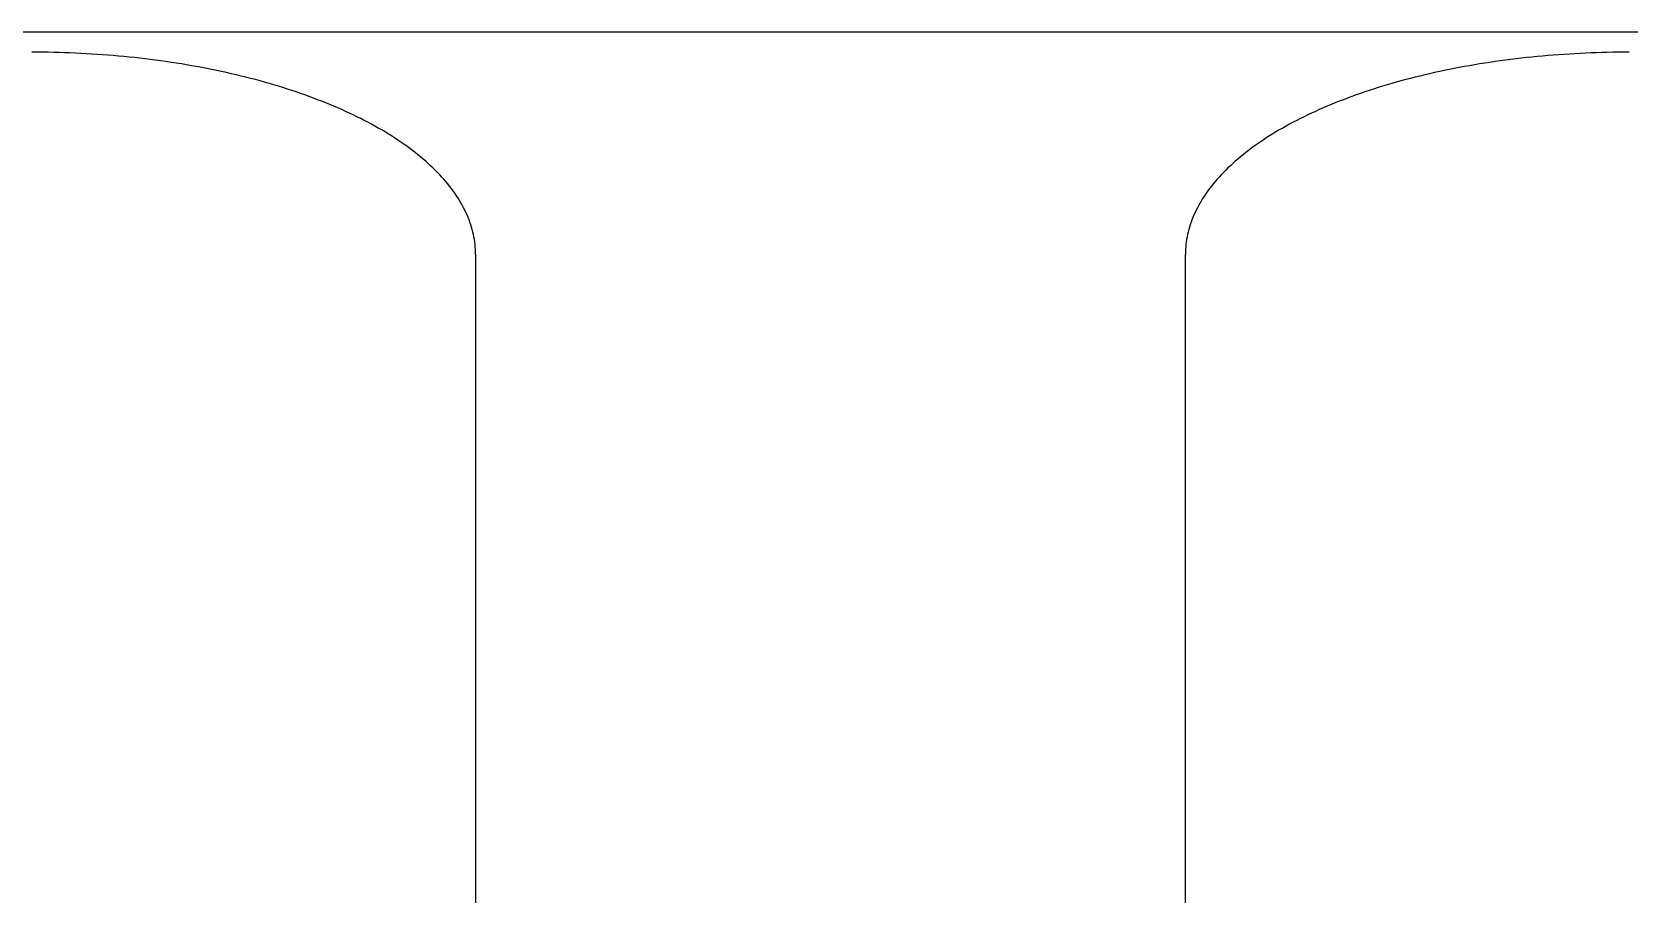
# Model space of a CAD drawing. Extents: x 60 to 297, y 47 to 311.
# Drawn here: x 92.02 to 128.02, y 242.76 to 262.19 of the extents above; entities that cross this region are included whole.
import ezdxf

# ---------------------------------------------------------------- set-up
doc = ezdxf.new("R2010")
doc.units = 0
doc.layers.get('0').update_dxf_attribs({"linetype": 'CONTINUOUS'})

msp = doc.modelspace()

# ---------------------------------------------------------------- linework, layer by layer
at = {"color": 7, "linetype": 'CONTINUOUS'}
for p, q in [((80.522, 262.187), (139.522, 262.187)), ((102.022, 257.174), (102.022, 227.187)), ((118.022, 227.187), (118.022, 257.174))]:
    msp.add_line(p, q, dxfattribs=at)
for points in [[(102.022, 257.174, 0), (102.022, 257.23, 0), (102.019, 257.286, 0), (102.015, 257.342, 0), (102.01, 257.398, 0), (102.003, 257.454, 0), (101.995, 257.509, 0), (101.985, 257.565, 0), (101.974, 257.621, 0), (101.961, 257.676, 0), (101.947, 257.732, 0), (101.931, 257.788, 0), (101.914, 257.843, 0), (101.895, 257.898, 0), (101.875, 257.953, 0), (101.853, 258.008, 0), (101.83, 258.063, 0), (101.805, 258.118, 0), (101.779, 258.173, 0), (101.752, 258.227, 0), (101.723, 258.282, 0), (101.692, 258.336, 0), (101.66, 258.39, 0), (101.627, 258.443, 0), (101.592, 258.497, 0), (101.555, 258.551, 0), (101.518, 258.604, 0), (101.478, 258.657, 0), (101.438, 258.709, 0), (101.396, 258.762, 0), (101.352, 258.814, 0), (101.307, 258.866, 0), (101.261, 258.918, 0), (101.213, 258.97, 0), (101.164, 259.021, 0), (101.114, 259.072, 0), (101.062, 259.123, 0), (101.009, 259.173, 0), (100.955, 259.223, 0), (100.899, 259.273, 0), (100.841, 259.322, 0), (100.783, 259.372, 0), (100.723, 259.42, 0), (100.662, 259.469, 0), (100.6, 259.517, 0), (100.536, 259.565, 0), (100.471, 259.612, 0), (100.405, 259.659, 0), (100.337, 259.706, 0), (100.268, 259.752, 0), (100.198, 259.798, 0), (100.127, 259.844, 0), (100.054, 259.889, 0), (99.981, 259.934, 0), (99.906, 259.978, 0), (99.83, 260.022, 0), (99.752, 260.065, 0), (99.674, 260.108, 0), (99.594, 260.151, 0), (99.514, 260.193, 0), (99.432, 260.235, 0), (99.349, 260.276, 0), (99.265, 260.317, 0), (99.18, 260.357, 0), (99.093, 260.397, 0), (99.006, 260.436, 0), (98.918, 260.475, 0), (98.828, 260.513, 0), (98.738, 260.551, 0), (98.646, 260.588, 0), (98.554, 260.625, 0), (98.461, 260.661, 0), (98.366, 260.697, 0), (98.271, 260.732, 0), (98.175, 260.767, 0), (98.077, 260.801, 0), (97.979, 260.835, 0), (97.88, 260.868, 0), (97.78, 260.9, 0), (97.68, 260.932, 0), (97.578, 260.963, 0), (97.475, 260.994, 0), (97.372, 261.024, 0), (97.268, 261.054, 0), (97.163, 261.083, 0), (97.058, 261.112, 0), (96.951, 261.139, 0), (96.844, 261.167, 0), (96.736, 261.193, 0), (96.628, 261.219, 0), (96.518, 261.245, 0), (96.408, 261.27, 0), (96.298, 261.294, 0), (96.187, 261.317, 0), (96.075, 261.34, 0), (95.962, 261.363, 0), (95.849, 261.385, 0), (95.735, 261.406, 0), (95.621, 261.426, 0), (95.506, 261.446, 0), (95.391, 261.465, 0), (95.275, 261.484, 0), (95.159, 261.501, 0), (95.042, 261.519, 0), (94.925, 261.535, 0), (94.808, 261.551, 0), (94.689, 261.566, 0), (94.571, 261.581, 0), (94.452, 261.595, 0), (94.333, 261.608, 0), (94.213, 261.621, 0), (94.093, 261.633, 0), (93.973, 261.644, 0), (93.853, 261.654, 0), (93.732, 261.664, 0), (93.611, 261.674, 0), (93.49, 261.682, 0), (93.368, 261.69, 0), (93.246, 261.697, 0), (93.124, 261.704, 0), (93.002, 261.71, 0), (92.88, 261.715, 0), (92.758, 261.719, 0), (92.635, 261.723, 0), (92.513, 261.726, 0), (92.39, 261.728, 0), (92.268, 261.73, 0), (92.145, 261.731, 0), (92.022, 261.731, 0)], [(128.022, 261.731, 0), (127.9, 261.731, 0), (127.777, 261.73, 0), (127.654, 261.728, 0), (127.532, 261.726, 0), (127.409, 261.723, 0), (127.287, 261.719, 0), (127.164, 261.715, 0), (127.042, 261.71, 0), (126.92, 261.704, 0), (126.798, 261.697, 0), (126.676, 261.69, 0), (126.555, 261.682, 0), (126.434, 261.674, 0), (126.313, 261.664, 0), (126.192, 261.654, 0), (126.071, 261.644, 0), (125.951, 261.633, 0), (125.831, 261.621, 0), (125.712, 261.608, 0), (125.592, 261.595, 0), (125.474, 261.581, 0), (125.355, 261.566, 0), (125.237, 261.551, 0), (125.119, 261.535, 0), (125.002, 261.519, 0), (124.885, 261.501, 0), (124.769, 261.484, 0), (124.653, 261.465, 0), (124.538, 261.446, 0), (124.423, 261.426, 0), (124.309, 261.406, 0), (124.195, 261.385, 0), (124.082, 261.363, 0), (123.97, 261.34, 0), (123.858, 261.317, 0), (123.747, 261.294, 0), (123.636, 261.27, 0), (123.526, 261.245, 0), (123.417, 261.219, 0), (123.308, 261.193, 0), (123.2, 261.167, 0), (123.093, 261.139, 0), (122.987, 261.112, 0), (122.881, 261.083, 0), (122.776, 261.054, 0), (122.672, 261.024, 0), (122.569, 260.994, 0), (122.467, 260.963, 0), (122.365, 260.932, 0), (122.264, 260.9, 0), (122.164, 260.868, 0), (122.065, 260.835, 0), (121.967, 260.801, 0), (121.87, 260.767, 0), (121.774, 260.732, 0), (121.678, 260.697, 0), (121.584, 260.661, 0), (121.491, 260.625, 0), (121.398, 260.588, 0), (121.307, 260.551, 0), (121.216, 260.513, 0), (121.127, 260.475, 0), (121.038, 260.436, 0), (120.951, 260.397, 0), (120.865, 260.357, 0), (120.78, 260.317, 0), (120.696, 260.276, 0), (120.613, 260.235, 0), (120.531, 260.193, 0), (120.45, 260.151, 0), (120.371, 260.108, 0), (120.292, 260.065, 0), (120.215, 260.022, 0), (120.139, 259.978, 0), (120.064, 259.934, 0), (119.99, 259.889, 0), (119.918, 259.844, 0), (119.846, 259.798, 0), (119.776, 259.752, 0), (119.708, 259.706, 0), (119.64, 259.659, 0), (119.574, 259.612, 0), (119.509, 259.565, 0), (119.445, 259.517, 0), (119.383, 259.469, 0), (119.321, 259.42, 0), (119.262, 259.372, 0), (119.203, 259.322, 0), (119.146, 259.273, 0), (119.09, 259.223, 0), (119.036, 259.173, 0), (118.982, 259.123, 0), (118.931, 259.072, 0), (118.88, 259.021, 0), (118.831, 258.97, 0), (118.783, 258.918, 0), (118.737, 258.866, 0), (118.692, 258.814, 0), (118.649, 258.762, 0), (118.607, 258.709, 0), (118.566, 258.657, 0), (118.527, 258.604, 0), (118.489, 258.551, 0), (118.453, 258.497, 0), (118.418, 258.443, 0), (118.384, 258.39, 0), (118.352, 258.336, 0), (118.322, 258.282, 0), (118.293, 258.227, 0), (118.265, 258.173, 0), (118.239, 258.118, 0), (118.214, 258.063, 0), (118.191, 258.008, 0), (118.169, 257.953, 0), (118.149, 257.898, 0), (118.13, 257.843, 0), (118.113, 257.788, 0), (118.097, 257.732, 0), (118.083, 257.676, 0), (118.07, 257.621, 0), (118.059, 257.565, 0), (118.049, 257.509, 0), (118.041, 257.454, 0), (118.034, 257.398, 0), (118.029, 257.342, 0), (118.025, 257.286, 0), (118.023, 257.23, 0), (118.022, 257.174, 0)]]:
    msp.add_polyline3d(points, dxfattribs=at)

doc.saveas('drawing.dxf')
